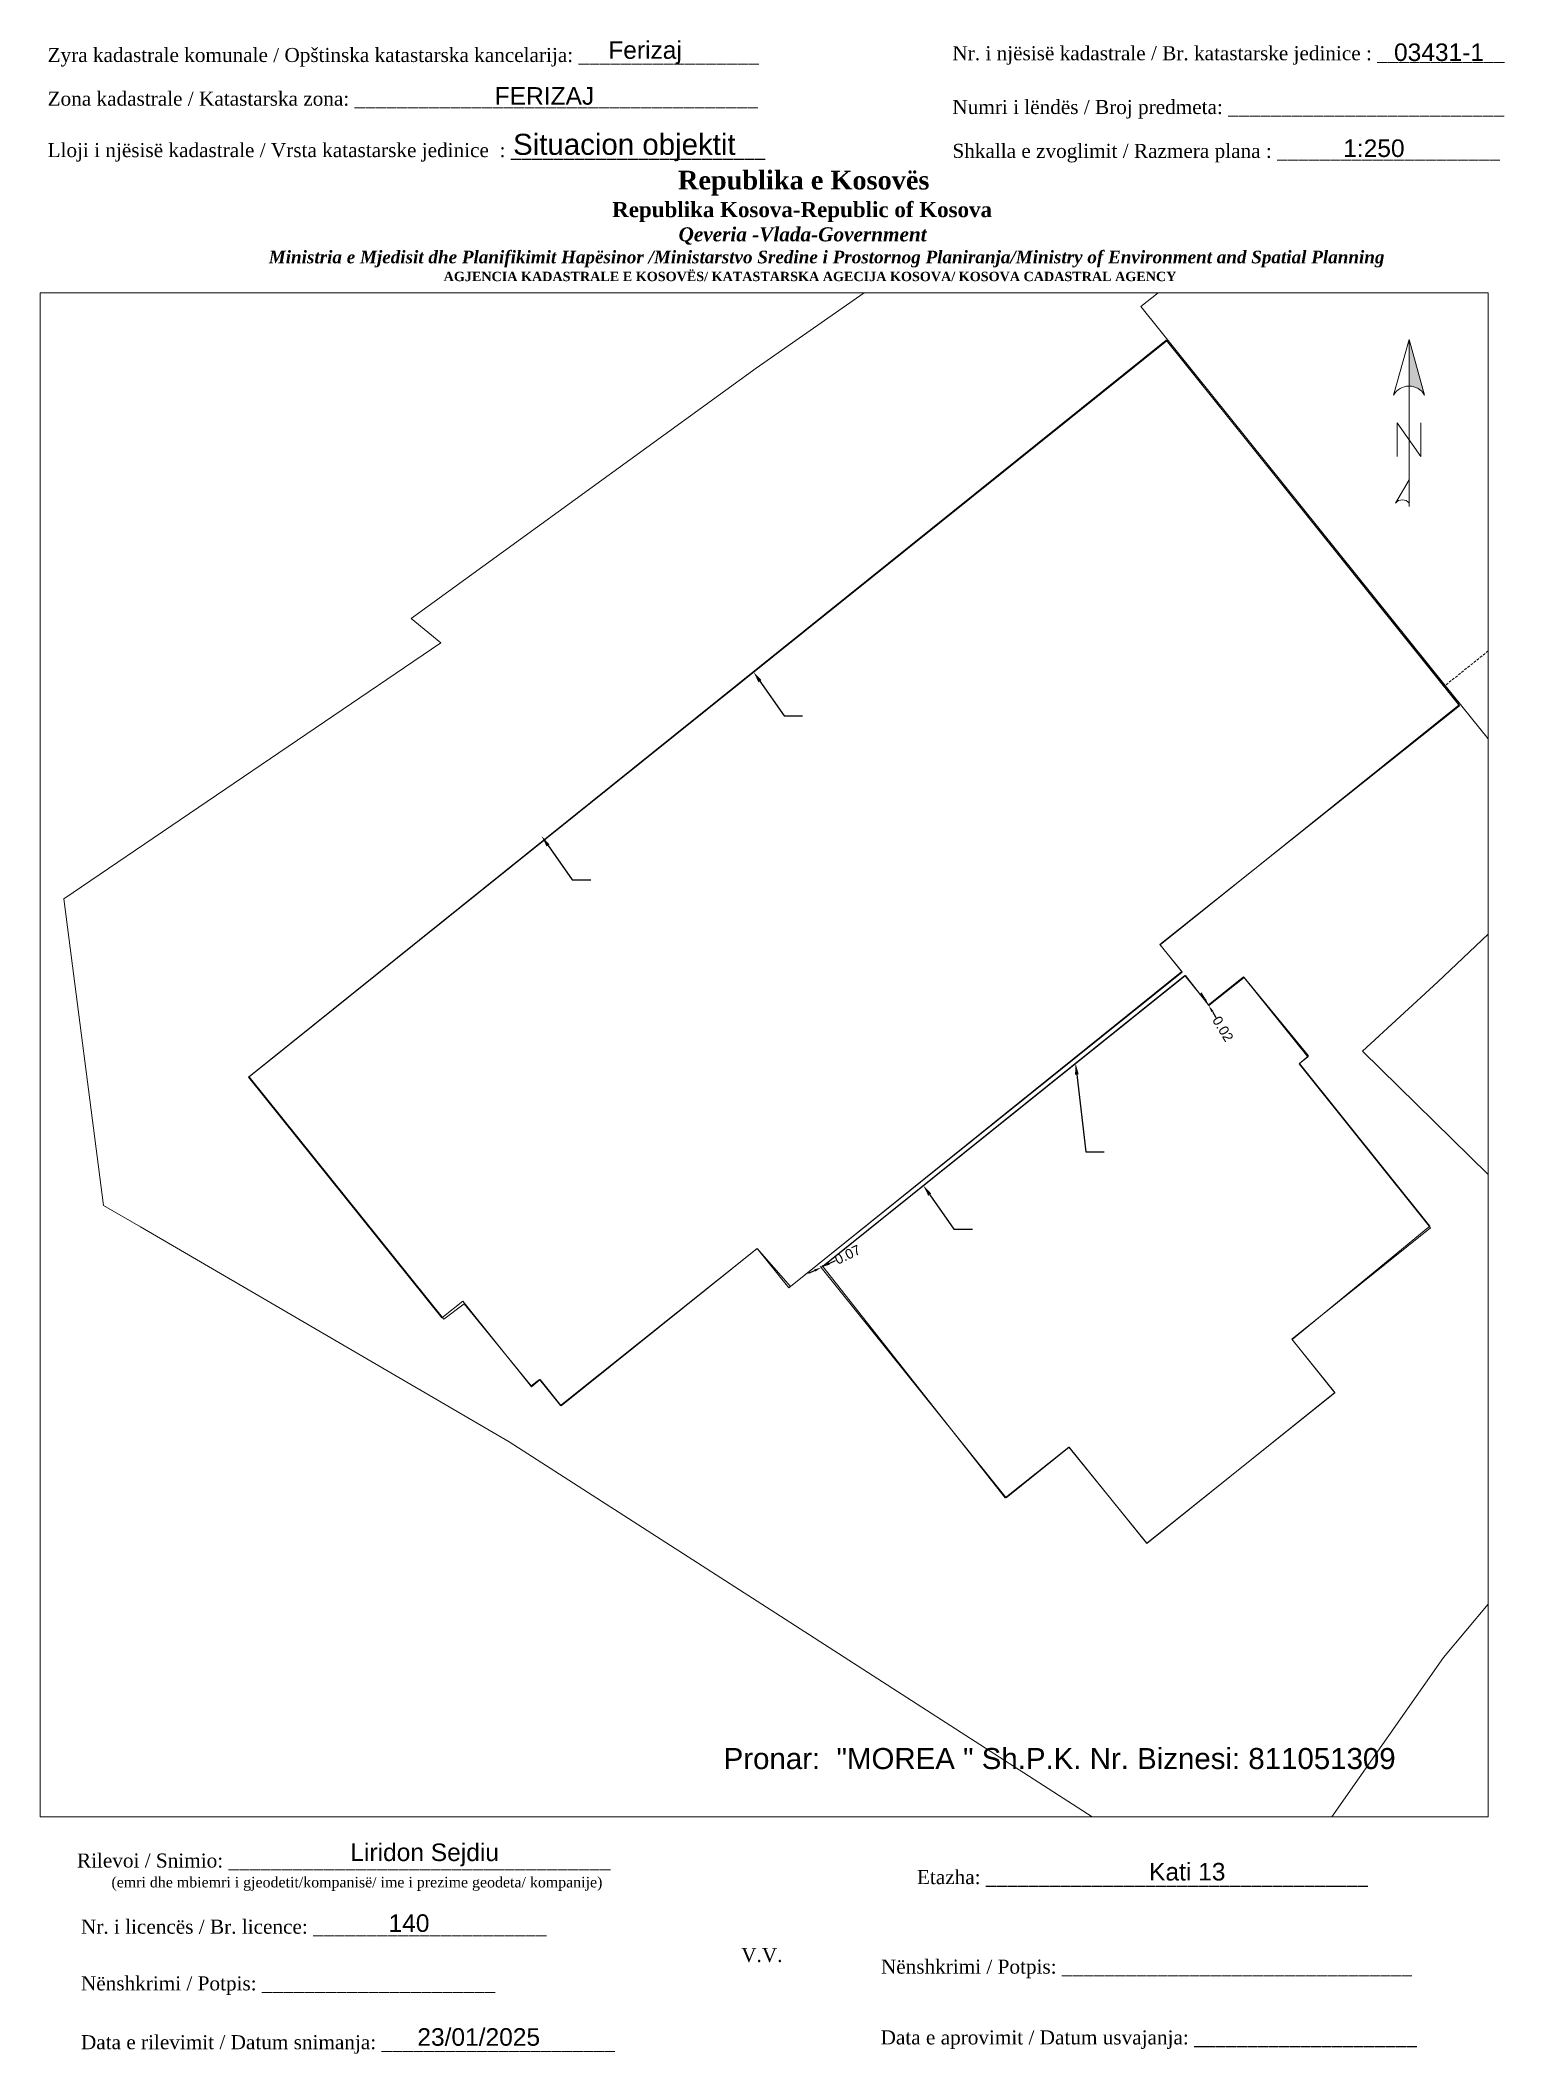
# Paper-space layout 'Layout1' of a CAD drawing. Header units: metres, sheet in millimetres. Extents: x 0 to 209, y 4 to 291.
# The model-space entities are those that its viewports show. They can reach past a viewport. Long polylines and large blocks are cut down to what shows.
import ezdxf
from ezdxf import colors
from ezdxf.entities.mleader import LeaderData, LeaderLine
from ezdxf.math import Vec2, Vec3

# ---------------------------------------------------------------- set-up
doc = ezdxf.new("R2010")
doc.units = ezdxf.units.M
doc.header["$PDMODE"] = 32
doc.header["$PDSIZE"] = 0.3
doc.linetypes.add('DASHED', pattern=[0.75, 0.5, -0.25])
doc.layers.get('0').update_dxf_attribs({"lineweight": 0})
doc.layers.add('asfalt pikat', color=7, linetype='Continuous', lineweight=0, true_color=0x755cdb)
doc.layers.add('Parcela Baze', color=7, linetype='Continuous', lineweight=0, true_color=0x969696)
for name, color, linetype, lineweight in [('kati 13 ekzekutuar', 1, 'Continuous', 0), ('kati 13 projekt', 7, 'Continuous', 0), ('Korniza e jashtme', 7, 'Continuous', 0), ('korniza txt', 7, 'Continuous', 0), ('Themel pllaka o3 ferizaj', 30, 'Continuous', 0)]:
    doc.layers.add(name, color=color, linetype=linetype, lineweight=lineweight)
doc.styles.get("Standard").update_dxf_attribs({"font": 'arial.ttf'})
doc.dimstyles.get("Standard").update_dxf_attribs({"dimtxt": 0.18, "dimasz": 0.18, "dimexe": 0.18, "dimexo": 0.0625, "dimgap": 0.09, "dimtad": 0, "dimtih": 1, "dimtoh": 1, "dimdec": 4, "dimzin": 0, "dimdsep": 46, "dimtxsty": 'Standard', "dimcen": 0.09, "dimadec": 0, "dimazin": 0, "dimtfac": 1, "dimtdec": 4, "dimtofl": 0, "dimtmove": 0, "dimatfit": 3, "dimfxl": 1, "dimtolj": 1, "dimtzin": 0, "dimarcsym": 0})

# ---------------------------------------------------------------- blocks, each defined once
blk = doc.blocks.new('*U45')
at = {"linetype": 'ByBlock', "lineweight": -2}
blk.add_hatch(color=0, dxfattribs=at).paths.add_polyline_path([(0, 562), (0, 301, -0.269143), (87, 250)])
at = {"color": 0, "linetype": 'ByBlock', "lineweight": -2}
for points in [[(87, 250, 0.580323), (-87, 250), (0, 562), (87, 250), (0, 562), (0, 300)], [(0, -356, 0.5), (-75, -356), (0, -225)]]:
    blk.add_lwpolyline(points, format="xyb", dxfattribs=at)
for points in [[(0, -375), (0, 562)], [(-66, -94), (-66, 94), (66, -94), (66, 94)]]:
    blk.add_lwpolyline(points, dxfattribs=at)
blk = doc.blocks.new('*D384')
at = {"layer": 'Defpoints', "color": 0, "transparency": 16777216}
for p in [(7511966.344, 4692308.652), (7511966.355, 4692308.633, 657.25), (7511966.355, 4692308.633)]:
    blk.add_point(p, dxfattribs=at)
at = {"layer": 'kati 13 ekzekutuar', "color": 0, "lineweight": -2, "transparency": 16777216}
for p, q in [((7511966.215, 4692308.866), (7511966.085, 4692309.08)), ((7511966.357, 4692308.66), (7511966.382, 4692308.675)), ((7511966.368, 4692308.641), (7511966.394, 4692308.656)), ((7511966.484, 4692308.419), (7511966.613, 4692308.205))]:
    blk.add_line(p, q, dxfattribs=at)
at = {"layer": 'kati 13 ekzekutuar', "color": 0, "transparency": 16777216}
for points in [[(7511966.25, 4692308.887), (7511966.179, 4692308.844), (7511966.344, 4692308.652)], [(7511966.52, 4692308.441), (7511966.449, 4692308.397), (7511966.355, 4692308.633)]]:
    blk.add_solid(points, dxfattribs=at)
at = {"layer": 'kati 13 ekzekutuar', "color": 0, "transparency": 16777216, "insert": (7511966.859, 4692307.798), "char_height": 0.35, "attachment_point": 5, "rotation": 301.12535}
blk.add_mtext('\\A1;0.02', dxfattribs=at)
blk = doc.blocks.new('*D400')
at = {"layer": 'Defpoints', "color": 0, "transparency": 16777216}
for p in [(7511952.56, 4692299.304), (7511952.623, 4692299.334, 657.087), (7511952.623, 4692299.334)]:
    blk.add_point(p, dxfattribs=at)
at = {"layer": 'kati 13 ekzekutuar', "color": 0, "lineweight": -2, "transparency": 16777216}
for p, q in [((7511952.335, 4692299.195), (7511952.11, 4692299.086)), ((7511952.554, 4692299.318), (7511952.541, 4692299.344)), ((7511952.616, 4692299.348), (7511952.604, 4692299.375)), ((7511952.848, 4692299.443), (7511953.073, 4692299.552))]:
    blk.add_line(p, q, dxfattribs=at)
at = {"layer": 'kati 13 ekzekutuar', "color": 0, "transparency": 16777216}
for points in [[(7511952.317, 4692299.232), (7511952.354, 4692299.157), (7511952.56, 4692299.304)], [(7511952.83, 4692299.481), (7511952.866, 4692299.405), (7511952.623, 4692299.334)]]:
    blk.add_solid(points, dxfattribs=at)
at = {"layer": 'kati 13 ekzekutuar', "color": 0, "transparency": 16777216, "insert": (7511953.503, 4692299.76), "char_height": 0.35, "attachment_point": 5, "rotation": 25.81358}
blk.add_mtext('\\A1;0.07', dxfattribs=at)

msp = doc.modelspace()

# ---------------------------------------------------------------- linework, layer by layer
at = {"layer": 'kati 13 ekzekutuar', "linetype": 'Continuous', "elevation": 657.143}
msp.add_lwpolyline([(7511951.473, 4692298.629), (7511950.282, 4692299.979), (7511943.278, 4692294.39), (7511942.53, 4692295.311), (7511942.243, 4692295.091), (7511939.853, 4692298.01), (7511939.134, 4692297.461), (7511932.206, 4692306.098), (7511964.868, 4692332.302), (7511975.283, 4692319.299), (7511964.617, 4692310.803), (7511965.402, 4692309.847)], close=True, dxfattribs=at)
at = {"layer": 'kati 13 ekzekutuar', "elevation": 657.087, "flags": 128}
msp.add_lwpolyline([(7511952.623, 4692299.334), (7511965.531, 4692309.701), (7511966.355, 4692308.633), (7511967.613, 4692309.635), (7511969.909, 4692306.843), (7511969.583, 4692306.568), (7511974.221, 4692300.778), (7511969.324, 4692296.743), (7511970.849, 4692294.846), (7511964.149, 4692289.489), (7511961.376, 4692292.908), (7511959.111, 4692291.105)], close=True, dxfattribs=at)
at = {"layer": 'kati 13 projekt', "linetype": 'Continuous'}
for points in [[(7511943.309, 4692294.374), (7511950.287, 4692299.979), (7511951.414, 4692298.575), (7511965.409, 4692309.815), (7511964.626, 4692310.79), (7511975.269, 4692319.338), (7511964.843, 4692332.319), (7511932.175, 4692306.082), (7511939.063, 4692297.505), (7511939.803, 4692298.1), (7511942.245, 4692295.059), (7511942.557, 4692295.31)], [(7511952.56, 4692299.304), (7511959.148, 4692291.102), (7511961.393, 4692292.905), (7511964.148, 4692289.476), (7511970.845, 4692294.854), (7511969.319, 4692296.755), (7511974.254, 4692300.719), (7511969.569, 4692306.552), (7511969.881, 4692306.802), (7511967.591, 4692309.654), (7511966.344, 4692308.652), (7511965.503, 4692309.699)]]:
    msp.add_lwpolyline(points, close=True, dxfattribs=at)
at = {"layer": 'Parcela Baze', "flags": 128}
for points in [[(7511971.825, 4692307.009), (7511983.334, 4692295.728)], [(7511981.327, 4692293.349), (7511974.713, 4692285.413), (7511968.092, 4692275.964), (7511951.116, 4692286.887), (7511941.458, 4692293.101), (7511928.331, 4692300.748), (7511927.019, 4692301.512), (7511925.6, 4692312.428), (7511939.02, 4692321.55), (7511937.962, 4692322.418), (7511950.248, 4692331.332), (7511962.497, 4692339.88)], [(7511979.511, 4692314.209), (7511974.509, 4692309.474), (7511971.825, 4692307.009)]]:
    msp.add_lwpolyline(points, dxfattribs=at)
at = {"layer": 'Themel pllaka o3 ferizaj', "flags": 128}
msp.add_lwpolyline([(7512009.128, 4692333.136), (7511999.067, 4692317.853), (7511996.7, 4692314.26), (7511986.973, 4692320.665, 0.158744), (7511982.972, 4692321.761, 0.158634), (7511979.093, 4692320.292), (7511976.341, 4692318.082), (7511974.776, 4692320.031), (7511963.942, 4692333.519), (7511984.035, 4692349.657)], format="xyb", close=True, dxfattribs=at)
at = {"layer": 'Themel pllaka o3 ferizaj', "linetype": 'DASHED', "ltscale": 3, "flags": 128}
msp.add_lwpolyline([(7511999.067, 4692317.853), (7511984.226, 4692327.621), (7511974.776, 4692320.031)], dxfattribs=at)

# ---------------------------------------------------------------- dimensions: what is measured, and where the dimension line sits
at = {"layer": 'kati 13 ekzekutuar', "color": 5}
for p1, p2, picture, middle in [((7511966.344, 4692308.652), (7511966.355, 4692308.633, 657.25), '*D384', (7511966.859, 4692307.798)), ((7511952.56, 4692299.304), (7511952.623, 4692299.334, 657.087), '*D400', (7511953.503, 4692299.76))]:
    dim = msp.add_aligned_dim(p1=p1, p2=p2, distance=0, dimstyle='Standard', override={"dimscale": 0.25, "dimtxt": 1.4, "dimasz": 1, "dimtih": 0, "dimtoh": 0, "dimdec": 2, "dimcen": 0, "dimtdec": 2}, dxfattribs=at)
    dim.commit()
    dim.dimension.update_dxf_attribs({"geometry": picture, "text_midpoint": middle})

# ---------------------------------------------------------------- leaders
at = {"layer": 'asfalt pikat', "color": 1}
ml = msp.add_multileader_mtext('Standard', dxfattribs=at)
ml.set_content('', color=1)
ml.set_leader_properties()
ml.build(insert=Vec2(0, 0))
ml.multileader.update_dxf_attribs({"text_left_attachment_type": 6, "text_right_attachment_type": 6, "dogleg_length": 0.36, "arrow_head_size": 0.4})
ctx = ml.context
ctx.base_point, ctx.char_height, ctx.arrow_head_size, ctx.landing_gap_size, ctx.plane_origin = Vec3(7511951.599, 4692318.953, 648.408), 0.6, 0.4, 0.3, Vec3(7511950.154, 4692320.508, 648.408)
ctx.left_attachment, ctx.right_attachment = 6, 6
notes = []
notes.append((ctx, [(0, (1, 1, 0), (7511951.239, 4692318.953, 648.408), (1, 0), 0.36, [(0, [(7511950.154, 4692320.508, 648.408)], 0, [])])]))
ctx.mtext.insert, ctx.mtext.flow_direction = Vec3(7511951.899, 4692319.673, 648.408), 5
at = {"layer": 'asfalt pikat', "color": 0}
ml = msp.add_multileader_mtext('Standard', dxfattribs=at)
ml.set_content('', color=1)
ml.set_leader_properties()
ml.build(insert=Vec2(0, 0))
ml.multileader.update_dxf_attribs({"text_left_attachment_type": 6, "text_right_attachment_type": 6, "dogleg_length": 0.36, "arrow_head_size": 0.4})
ctx = ml.context
ctx.base_point, ctx.char_height, ctx.arrow_head_size, ctx.landing_gap_size, ctx.plane_origin = Vec3(7511944.058, 4692313.106), 0.6, 0.4, 0.3, Vec3(7511942.613, 4692314.66)
ctx.left_attachment, ctx.right_attachment = 6, 6
notes.append((ctx, [(0, (1, 1, 0), (7511943.698, 4692313.106), (1, 0), 0.36, [(0, [(7511942.613, 4692314.66)], 0, [])])]))
ctx.mtext.insert, ctx.mtext.flow_direction = Vec3(7511944.358, 4692313.826), 5
at = {"layer": 'asfalt pikat', "color": 1}
ml = msp.add_multileader_mtext('Standard', dxfattribs=at)
ml.set_content('', color=1)
ml.set_leader_properties()
ml.build(insert=Vec2(0, 0))
ml.multileader.update_dxf_attribs({"text_left_attachment_type": 6, "text_right_attachment_type": 6, "dogleg_length": 0.36, "arrow_head_size": 0.4})
ctx = ml.context
ctx.base_point, ctx.char_height, ctx.arrow_head_size, ctx.landing_gap_size, ctx.plane_origin = Vec3(7511962.336, 4692303.416, 648.408), 0.6, 0.4, 0.3, Vec3(7511961.617, 4692306.572, 648.408)
ctx.left_attachment, ctx.right_attachment = 6, 6
notes.append((ctx, [(0, (1, 1, 0), (7511961.976, 4692303.416, 648.408), (1, 0), 0.36, [(0, [(7511961.617, 4692306.572, 648.408)], 0, [])])]))
ctx.mtext.insert, ctx.mtext.flow_direction = Vec3(7511962.636, 4692304.136, 648.408), 5
at = {"layer": 'asfalt pikat', "color": 0}
ml = msp.add_multileader_mtext('Standard', dxfattribs=at)
ml.set_content('', color=1)
ml.set_leader_properties()
ml.build(insert=Vec2(0, 0))
ml.multileader.update_dxf_attribs({"text_left_attachment_type": 6, "text_right_attachment_type": 6, "dogleg_length": 0.36, "arrow_head_size": 0.4})
ctx = ml.context
ctx.base_point, ctx.char_height, ctx.arrow_head_size, ctx.landing_gap_size, ctx.plane_origin = Vec3(7511957.642, 4692300.67), 0.6, 0.4, 0.3, Vec3(7511956.197, 4692302.224)
ctx.left_attachment, ctx.right_attachment = 6, 6
notes.append((ctx, [(0, (1, 1, 0), (7511957.282, 4692300.67), (1, 0), 0.36, [(0, [(7511956.197, 4692302.224)], 0, [])])]))
ctx.mtext.insert, ctx.mtext.flow_direction = Vec3(7511957.942, 4692301.39), 5
for ctx, leaders in notes:
    for number, flags, end, landing, length, lines in leaders:
        leader = LeaderData()
        leader.index, (leader.has_last_leader_line, leader.has_dogleg_vector, leader.attachment_direction) = number, flags
        leader.last_leader_point, leader.dogleg_vector, leader.dogleg_length = Vec3(end), Vec3(landing), length
        for number, points, colour, breaks in lines:
            line = LeaderLine()
            line.index, line.vertices, line.color, line.breaks = number, Vec3.list(points), colors.encode_raw_color(colour), breaks
            leader.lines.append(line)
        ctx.leaders.append(leader)

psp = doc.layouts.get("Layout1")

# ---------------------------------------------------------------- block references
at = {"xscale": 0.0254, "yscale": 0.0254, "zscale": 0.0254}
psp.add_blockref('*U45', (195.31, 233.97), dxfattribs=at)

# ---------------------------------------------------------------- texts
psp.add_text('Pronar:  ', height=3).set_placement((97.73, 44.61))
at = {"color": 1}
psp.add_text('"MOREA " Sh.P.K. Nr. Biznesi: 811051309', height=3, dxfattribs=at).set_placement((113.8, 44.61))
at = {"layer": 'korniza txt'}
for s, p in [('03431-1', (193.17, 287.9)), ('1:250', (185.94, 274.23)), ('Liridon Sejdiu', (44.58, 31.51)), ('Kati 13', (158.3, 28.74)), ('140', (50.02, 21.42)), ('23/01/2025', (54.12, 5.2))]:
    psp.add_text(s, height=2.5, dxfattribs=at).set_placement(p)
for s, insert, char_height, width, attachment_point in [('{\\fTimes New Roman|b0|i0|c0|p18;Zyra kadastrale komunale / Opštinska katastarska kancelarija: _________________}', (1.48, 289.76), 2, 100.6873, 1), ('Ferizaj', (86.54, 289.09), 2.5, 9.9735, 5), ('{\\fTimes New Roman|b0|i0|c0|p18;Nr. i njësisë kadastrale / Br. katastarske jedinice : ____________}', (130.3, 290.01), 2, 79.9484, 1), ('FERIZAJ', (72.22, 282.91), 2.5, 41.1507, 5), ('{\\fTimes New Roman|b0|i0|c0|p18;Zona kadastrale / Katastarska zona: ______________________________________}', (1.48, 283.54), 2, 100.6873, 1), ('{\\fTimes New Roman|b0|i0|c0|p18;Numri i lëndës / Broj predmeta: __________________________}', (130.3, 282.35), 2, 79.9484, 1), ('{\\fTimes New Roman|b0|i0|c0|p18;Lloji i njësisë kadastrale / Vrsta katastarske jedinice  : ________________________}', (1.48, 276.21), 2, 100.6873, 1), ('Situacion objektit', (83.59, 275.58), 3, 39.1059, 5), ('{\\fTimes New Roman|b0|i0|c0|p18;Shkalla e zvoglimit / Razmera plana : _____________________}', (130.3, 276.1), 2, 79.9484, 1), ('\\pi77.297;{\\fBook Antiqua|b1|i0|c0|p18;\\H1.333x;Republika e Kosovës\\fTimes New Roman|b1|i0|c0|p18;\\P\\pi67.927;\\fBook Antiqua|b1|i0|c0|p18;\\H0.8125x;Republika Kosova-Republic of Kosova\\fTimes New Roman|b1|i0|c0|p18;\\P\\pi77.378;\\fBook Antiqua|b1|i1|c0|p18;\\H0.9233x;Qeveria -Vlada-Government \\P\\pi13.032,l6,t23.033;\\fTimes New Roman|b1|i1|c0|p18;\\H0.9x;Ministria e Mjedisit dhe Planifikimit Hapësinor /Ministarstvo Sredine i Prostornog Planiranja/Ministry of Environment and Spatial Planning\\P\\pi43.931,l0,tz;\\fBook Antiqua|b1|i0|c0|p18;\\H0.7406x;AGJENCIA KADASTRALE E KOSOVËS/ KATASTARSKA AGECIJA KOSOVA/ KOSOVA CADASTRAL AGENCY}', (13.93, 272.27), 2, 191.8237, 1), ('{\\fTimes New Roman|b0|i0|c0|p18;Rilevoi / Snimio: ____________________________________\\P     \\H0.75x;(emri dhe mbiemri i gjeodetit/kompanisë/ ime i prezime geodeta/ kompanije)}', (43.63, 29.92), 2, 74.7958, 5), ('{\\fTimes New Roman|b0|i0|c0|p18;Etazha: ____________________________________\\P     }', (157.35, 27.36), 2, 74.7958, 5), ('{\\fTimes New Roman|b0|i0|c0|p18;Nr. i licencës / Br. licence: ______________________\\P                                }', (6.23, 23.16), 2, 83.344, 1), ('{\\fTimes New Roman|b0|i0|c0|p18;V.V.                                 }', (103.17, 18.11), 2, 5.7076, 5), ('{\\fTimes New Roman|b0|i0|c0|p18; Nënshkrimi / Potpis: _________________________________}', (119.37, 17.47), 2, 83.344, 1), ('{\\fTimes New Roman|b0|i0|c0|p18;Nënshkrimi / Potpis: ______________________\\P                                 }', (6.23, 15.09), 2, 83.344, 1), ('{\\fTimes New Roman|b0|i0|c0|p18;Data e rilevimit / Datum snimanja: ______________________\\P                                 }', (6.23, 6.71), 2, 83.344, 1), ('{\\fTimes New Roman|b0|i0|c0|p18; Data e aprovimit / Datum usvajanja: _____________________}', (119.32, 7.39), 2, 83.344, 1)]:
    psp.add_mtext(s, dxfattribs=dict(at, insert=insert, char_height=char_height, width=width, attachment_point=attachment_point))

# ---------------------------------------------------------------- viewports
at = {"layer": 'Korniza e jashtme', "view_target_point": (7499131.095, 4689980.516), "view_twist_angle": 360}
psp.add_viewport(center=(103.51, 146.36), size=(206.14, 217.061), view_center_point=(12819.44, 2326.364), view_height=54.2652, dxfattribs=at)

doc.saveas('drawing.dxf')
